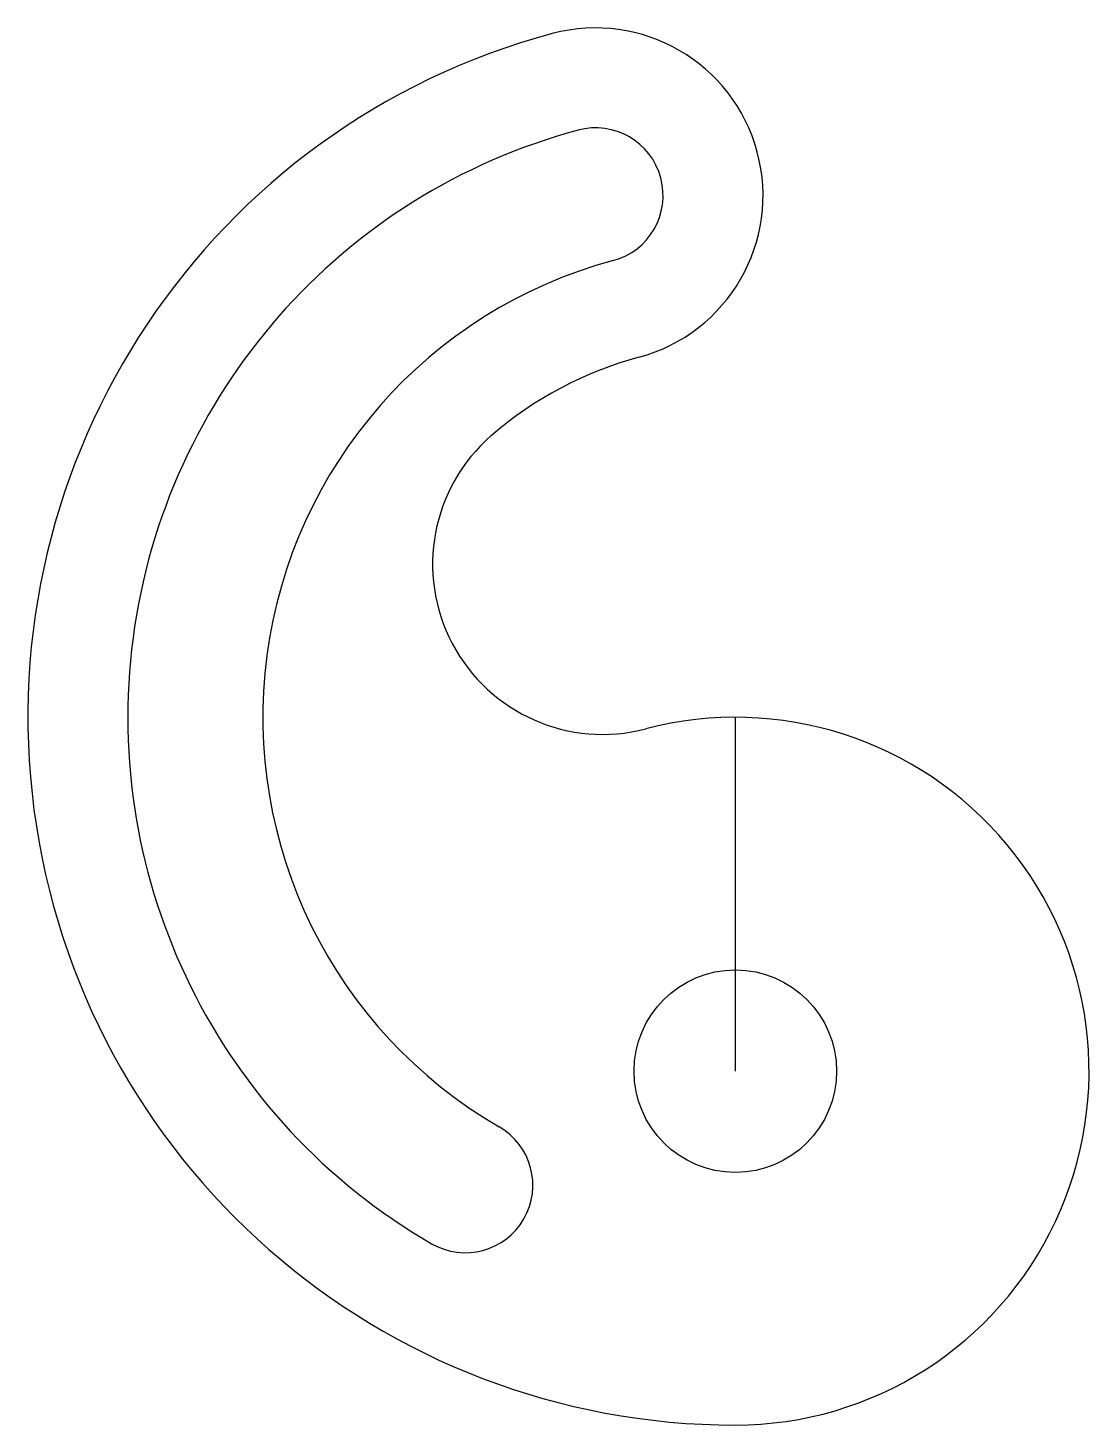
# Model space of a CAD drawing. Header units: millimetres. Extents: x -2.62 to 1.31, y -1.31 to 3.86.
import ezdxf

# ---------------------------------------------------------------- set-up
doc = ezdxf.new("R2010")
doc.units = ezdxf.units.MM

msp = doc.modelspace()

# ---------------------------------------------------------------- linework, layer by layer
msp.add_line((0, 0), (0, 1.31))
msp.add_circle((0, 0), 0.375)
for centre, radius, start, end in [((0, 1.31), 2.62, 105, 270), ((-0.5176, 3.2419), 0.62, 285, 105), ((0, 1.31), 2.25, 105, 240), ((-0.5176, 3.2419), 0.25, 285, 105), ((0, 1.31), 1.75, 105, 240), ((0, 1.31), 1.38, 105, 130.9112), ((0, 1.31), 1.38, 105, 130.9112), ((-0.4912, 1.8768), 0.63, 130.9112, 284.6657), ((0, 0), 1.31, 270, 104.6657), ((-1, -0.4221), 0.25, 240, 60)]:
    msp.add_arc(centre, radius, start, end)

doc.saveas('drawing.dxf')
